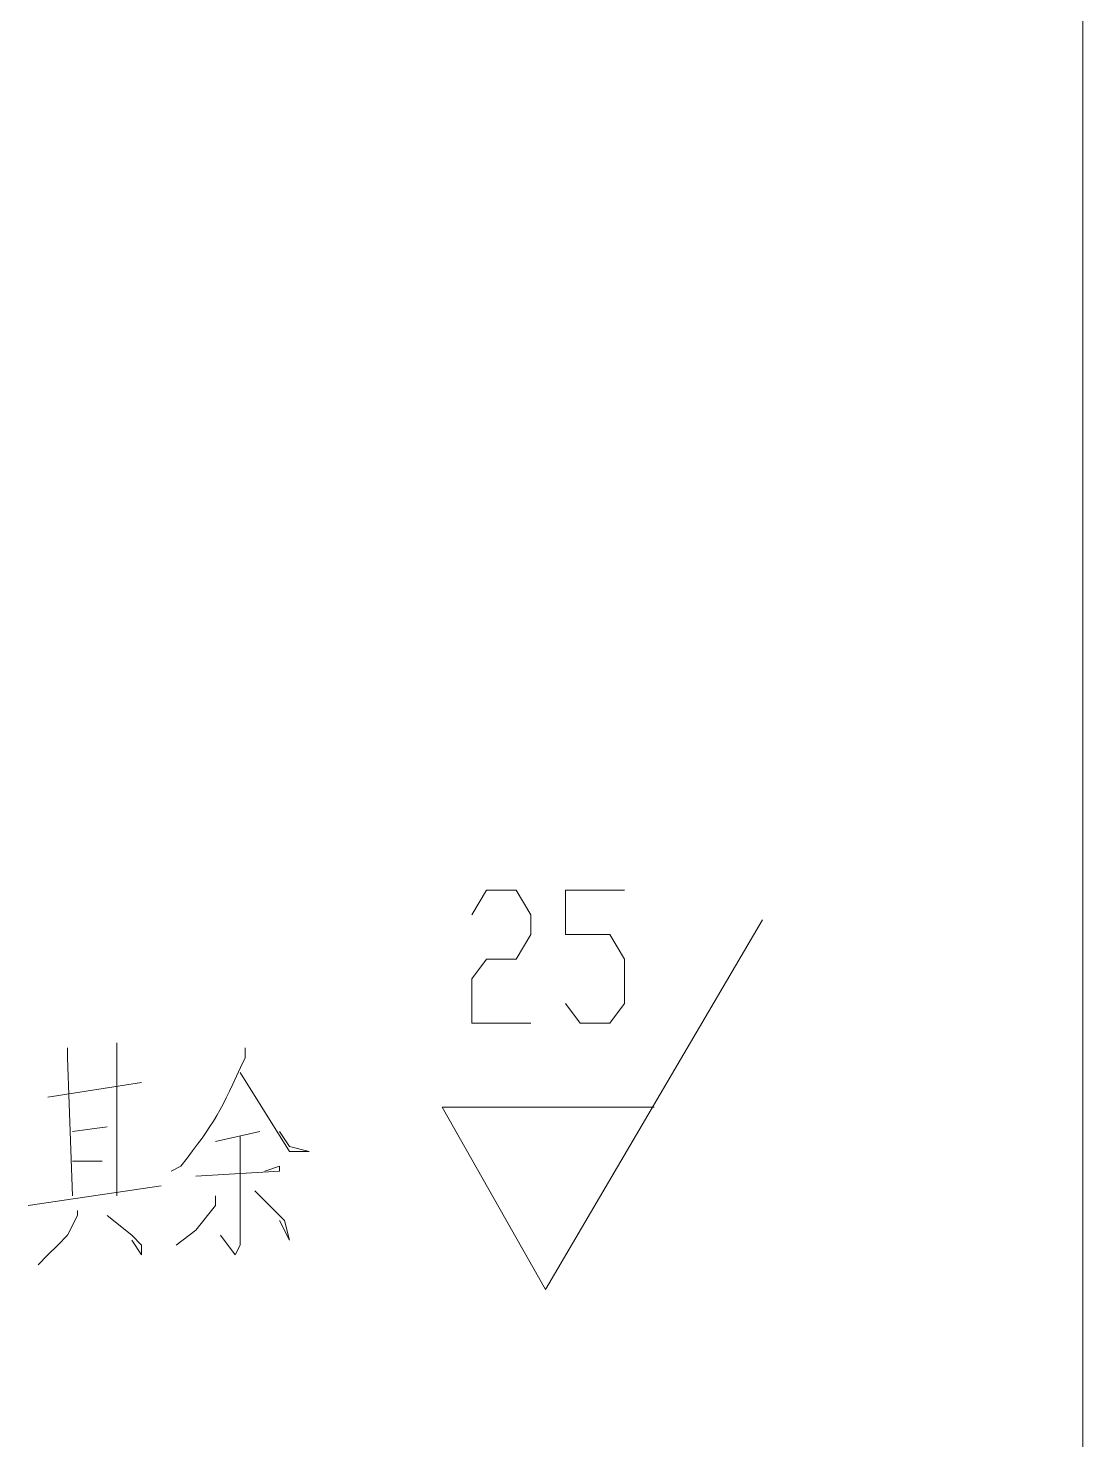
# Model space of a CAD drawing. Extents: x 14941 to 23337, y 2870 to 15192.
# Drawn here: x 22739 to 23334, y 8333 to 9129 of the extents above; entities that cross this region are included whole.
import ezdxf

# ---------------------------------------------------------------- set-up
doc = ezdxf.new("R2010")
doc.units = 0
doc.header["$LTSCALE"] = 8
doc.layers.add('1', color=1, linetype='Continuous')

msp = doc.modelspace()

# ---------------------------------------------------------------- linework, layer by layer
at = {"layer": '1', "color": 0, "lineweight": 18}
msp.add_lwpolyline([(23334.06, 15192.12), (23334.06, 2869.86), (23334.06, 15192.12)], dxfattribs=at)
at = {"layer": '1', "color": 0, "lineweight": 5}
for points in [[(22989.23, 8629.15), (22997.57, 8643.05), (23014.25, 8643.05), (23022.6, 8629.15), (23022.6, 8618.02), (23014.25, 8604.12), (22997.57, 8604.12), (22989.23, 8592.99), (22989.23, 8567.97), (23022.6, 8567.97)], [(23042.06, 8579.09), (23050.41, 8567.97), (23067.09, 8567.97), (23075.43, 8579.09), (23075.43, 8604.12), (23067.09, 8618.02), (23042.06, 8618.02), (23042.06, 8643.05), (23075.43, 8643.05)], [(23153.3, 8626.37), (23030.94, 8417.8), (22972.54, 8520.69), (23092.12, 8520.69)], [(22761.19, 8554.06), (22761.19, 8548.5), (22763.97, 8470.63)], [(22789, 8556.84), (22789, 8470.63)], [(22858.52, 8540.16), (22886.33, 8495.66), (22897.45, 8495.66), (22886.33, 8498.44), (22880.77, 8506.79)], [(22750.07, 8526.25), (22802.9, 8534.59)], [(22763.97, 8506.79), (22783.44, 8509.57)], [(22869.65, 8506.79), (22844.62, 8501.22)], [(22858.52, 8504), (22858.52, 8442.82), (22855.74, 8437.26), (22847.4, 8448.39), (22855.74, 8437.26)], [(22763.97, 8490.1), (22780.66, 8490.1)], [(22833.49, 8481.76), (22880.77, 8484.54), (22880.77, 8487.32), (22872.43, 8484.54)], [(22738.94, 8465.07), (22814.03, 8476.2)], [(22866.86, 8473.41), (22877.99, 8462.29), (22883.55, 8456.73), (22886.33, 8445.61), (22880.77, 8456.73)], [(22844.62, 8470.63), (22844.62, 8465.07), (22833.49, 8451.17), (22822.37, 8442.82)], [(22766.75, 8462.29), (22766.75, 8459.51), (22761.19, 8448.39), (22755.63, 8442.82), (22750.07, 8437.26), (22744.5, 8431.7)], [(22783.44, 8459.51), (22797.34, 8448.39), (22802.9, 8442.82), (22802.9, 8437.26), (22797.34, 8445.61)]]:
    msp.add_lwpolyline(points, dxfattribs=at)
msp.add_open_spline([(22861.3, 8554.06), (22861.3, 8554.06), (22861.3, 8548.5), (22861.3, 8548.5), (22847.4, 8517.91), (22844.62, 8512.35), (22825.15, 8487.32), (22825.15, 8487.32), (22819.59, 8484.54), (22819.59, 8484.54)], degree=3, knots=[0, 0, 0, 0, 1, 1, 1, 2, 2, 2, 3, 3, 3, 3], dxfattribs=at)

doc.saveas('drawing.dxf')
